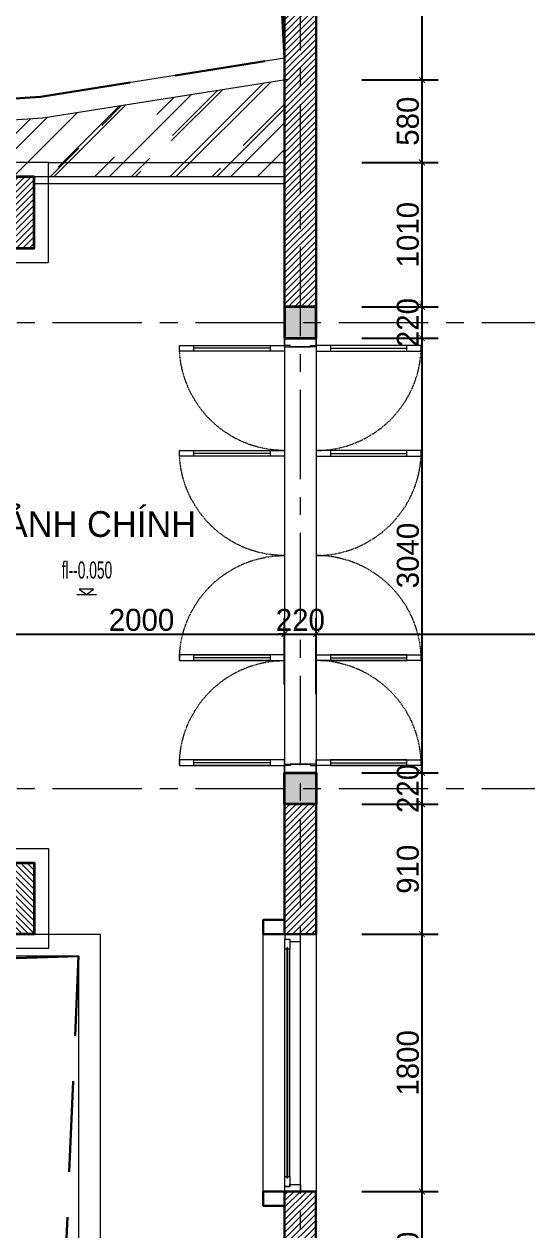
# Model space of a CAD drawing. Header units: millimetres. Extents: x 1832547 to 2001569, y -558009 to -417808.
# Drawn here: x 1886758 to 1890271, y -501564 to -493127 of the extents above; entities that cross this region are included whole.
import ezdxf
from ezdxf.enums import TextEntityAlignment as Align

# ---------------------------------------------------------------- set-up
doc = ezdxf.new("R2010")
doc.units = ezdxf.units.MM
doc.header["$MEASUREMENT"] = 0
doc.linetypes.add('CENTER', pattern=[2, 1.25, -0.25, 0.25, -0.25])
doc.linetypes.add('HIDDEN', pattern=[9.525, 6.35, -3.175])
doc.layers.get('0').update_dxf_attribs({"linetype": 'CONTINUOUS'})
doc.layers.get('DEFPOINTS').update_dxf_attribs({"linetype": 'CONTINUOUS'})
for name, color, linetype, lineweight in [('CA . CỬA', 251, 'CONTINUOUS', 5), ('CA. TUONG', 30, 'CONTINUOUS', 30), ('CA.cat 30', 30, 'CONTINUOUS', 35), ('CA.cot', 2, 'CONTINUOUS', 35), ('CA.dim 08', 8, 'CONTINUOUS', 13), ('CA.TEXT', 7, 'CONTINUOUS', 15), ('CA.thay 145', 145, 'CONTINUOUS', 18), ('CA.tim 67', 67, 'CENTER', 9), ('CA.vat lieu 08', 8, 'CONTINUOUS', 5), ('CA.vat lieu 179', 179, 'CONTINUOUS', 5), ('NKB-Fur', 25, 'CONTINUOUS', 9), ('NP-THÉP', 5, 'CONTINUOUS', 15)]:
    doc.layers.add(name, color=color, linetype=linetype, lineweight=lineweight)
doc.styles.add('chu ghi chu', font='nghia5.shx', dxfattribs={"height": 200})
doc.styles.get("Standard").update_dxf_attribs({"font": 'roman.shx'})
doc.styles.add('ZENI2', font='Vhavanb.ttf')
doc.dimstyles.new('CA 70', dxfattribs={"dimscale": 0.7, "dimtxt": 220, "dimasz": 60, "dimexe": 160, "dimexo": 0, "dimgap": 30, "dimtad": 1, "dimdec": 0, "dimrnd": 5, "dimzin": 0, "dimdsep": 46, "dimtxsty": 'Standard', "dimblk": 'ARCHTICK', "dimcen": 0.09, "dimdle": 160, "dimclrd": 256, "dimclre": 256, "dimclrt": 255, "dimadec": 0, "dimazin": 0, "dimtfac": 1, "dimtdec": 0, "dimtix": 1, "dimtmove": 2, "dimatfit": 3, "dimldrblk": 'DOT', "dimfxl": 600, "dimfxlon": 1, "dimtolj": 1, "dimtzin": 0, "dimarcsym": 0})
pattern_1 = [(45, (1289.156, 0), (-22.0970869, 22.0970869), [])]

# ---------------------------------------------------------------- blocks, each defined once
blk = doc.blocks.new('A$C6dc074dd')
at = {"layer": 'CA.TEXT'}
for points in [[(116.9, 37.3), (15.3, 37.3), (68.5, 0), (116.9, 37.3)], [(0, 0), (136.9, 0)]]:
    blk.add_lwpolyline(points, dxfattribs=at)
blk = doc.blocks.new('A$Ccce9e104')
at = {"layer": 'CA.vat lieu 08'}
h = blk.add_hatch(color=256, dxfattribs=at)
h.dxf.hatch_style = 1
h.paths.add_polyline_path([(220, 220), (220, 0), (0, 0), (0, 220)])
at = {"layer": 'CA.cot'}
blk.add_lwpolyline([(220, 220), (220, 0), (0, 0), (0, 220)], close=True, dxfattribs=at)
blk = doc.blocks.new('222222222222222333')
at = {"layer": 'CA.vat lieu 179'}
h = blk.add_hatch(dxfattribs=at)
h.set_pattern_fill('ANSI31', color=256, scale=250, double=1)
h.set_pattern_definition([(45, (-7076907.124, 953930.03), (-22.09708691, 22.09708691), [])])
h.paths.add_polyline_path([(-250, -250), (250, -250), (250, 250), (-250, 250)])
at = {"layer": 'CA.cat 30'}
blk.add_lwpolyline([(-250, -250), (250, -250), (250, 250), (-250, 250)], close=True, dxfattribs=at)
at = {"layer": 'CA.thay 145'}
blk.add_lwpolyline([(-350, -350), (350, -350), (350, 350), (-350, 350)], close=True, dxfattribs=at)
at = {"layer": 'CA.cot', "rotation": 270}
blk.add_blockref('A$Ccce9e104', (-110, 110), dxfattribs=at)
blk = doc.blocks.new('*U74')
for p, q in [((-100, -70), (-635, -70)), ((-100, -805), (-635, -805)), ((-100, -2235), (-635, -2235)), ((-100, -2970), (-635, -2970))]:
    blk.add_line(p, q)
for points in [[(220, 0), (220, -60), (40, -60), (40, -50), (0, -50), (0, 0)], [(0, -50), (0, -90), (-735, -90), (-735, -50)], [(-635, -50), (-635, -90), (-100, -90), (-100, -50)], [(0, -785), (0, -825), (-735, -825), (-735, -785)], [(-635, -785), (-635, -825), (-100, -825), (-100, -785)], [(0, -2255), (0, -2215), (-735, -2215), (-735, -2255)], [(-635, -2215), (-635, -2255), (-100, -2255), (-100, -2215)], [(0, -2990), (0, -2950), (-735, -2950), (-735, -2990)], [(-635, -2950), (-635, -2990), (-100, -2990), (-100, -2950)], [(220, -3040), (220, -2980), (40, -2980), (40, -2990), (0, -2990), (0, -3040)]]:
    blk.add_lwpolyline(points, close=True)
at = {"linetype": 'HIDDEN'}
for centre, start, end in [((0, -50), 180, 270), ((0, -785), 180, 270), ((0, -2255), 90, 180), ((0, -2990), 90, 180)]:
    blk.add_arc(centre, 735, start, end, dxfattribs=at)
blk = doc.blocks.new('*U85')
for p, q in [((-30, 50), (-30, 1749.9)), ((45, 105), (45, 1694.9)), ((80, 105), (80, 1694.9))]:
    blk.add_line(p, q)
for points in [[(45, 1749.9), (-30, 1749.9), (-30, 1799.9), (80, 1799.9), (80, 1764.9), (45, 1764.9)], [(45, 1764.9), (45, 1694.9), (58.5, 1694.9), (58.5, 1704.9), (66.5, 1704.9), (66.5, 1694.9), (80, 1694.9), (80, 1764.9)], [(58.5, 95), (58.5, 105), (45, 105), (45, 35), (80, 35), (80, 105), (66.5, 105), (66.5, 95)], [(45, 50), (-30, 50), (-30, 0), (80, 0), (80, 35), (45, 35)]]:
    blk.add_lwpolyline(points, close=True)
at = {"color": 8}
blk.add_lwpolyline([(66.5, 95), (58.5, 95), (58.5, 1704.9), (66.5, 1704.9)], close=True, dxfattribs=at)
blk = doc.blocks.new('ƯT5T45')
at = {"layer": 'CA.vat lieu 08'}
h = blk.add_hatch(dxfattribs=at)
h.set_pattern_fill('ANSI31', color=256, scale=250)
h.set_pattern_definition(pattern_1)
h.paths.add_polyline_path([(1889928, -465984.7), (1888578, -465984.7), (1888578, -470864.7), (1888798, -470864.7), (1888798, -466204.7), (1889928, -466204.7)])
h.paths.add_polyline_path([(1898138.1, -465984.7), (1894798.1, -465984.7), (1894798.1, -466204.7), (1895778.1, -466204.7), (1895778.1, -466656.7), (1895888.1, -466656.7), (1895888.1, -466204.7), (1898138.1, -466204.7)])
h.paths.add_polyline_path([(1899058.1, -467404.7), (1898358.1, -467404.7), (1898358.1, -467138.1), (1898248.1, -467138.1), (1898248.1, -467404.7), (1894578.1, -467404.7), (1894578.1, -469924.7), (1894688.1, -469924.7), (1894688.1, -467514.9), (1899058.1, -467514.9)])
h.paths.add_polyline_path([(1898358.1, -466204.7), (1898248.1, -466204.7), (1898248.1, -466438.4), (1898358.1, -466438.4)])
h.paths.add_polyline_path([(1899058.1, -468224.4), (1898838.1, -468224.4), (1898838.1, -469714.2), (1899058.1, -469714.2)], flags=17)
h.paths.add_polyline_path([(1899058.1, -470313.9), (1898838.1, -470313.9), (1898838.1, -470864.7), (1899058.1, -470864.7)])
h.paths.add_polyline_path([(1898838.1, -470974.7), (1894798.1, -470974.7), (1894798.1, -471084.7), (1898137.7, -471084.7), (1898137.7, -471684.9), (1898357.4, -471684.9), (1898357.4, -471584.7), (1898358.1, -471084.7), (1898838.1, -471084.7)])
h.paths.add_polyline_path([(1898357.4, -473524.6), (1898138.1, -473524.6), (1898138.1, -474124.7), (1898357.4, -474124.7)])
h.paths.add_polyline_path([(1898138.1, -474124.7), (1896847.9, -474124.7), (1896847.9, -474344.7), (1898138.1, -474344.7)])
h.paths.add_polyline_path([(1895248.1, -474124.7), (1894798.1, -474124.7), (1894798.1, -474344.7), (1895248.1, -474344.7)])
h.paths.add_polyline_path([(1894798.1, -475144.4), (1894578.1, -475144.4), (1894578.1, -477164.7), (1894798.1, -477164.7)])
h.paths.add_polyline_path([(1894578.1, -478074.7), (1889830.8, -478074.7), (1889830.8, -478184.7), (1894578.1, -478184.7)])
h.paths.add_polyline_path([(1888795.9, -477054.7), (1888578.4, -477054.9), (1888578.4, -477154.6), (1888578, -477964.7), (1888795.9, -477964.7)])
h.paths.add_polyline_path([(1888798, -478184.7), (1888578, -478184.7), (1888578, -478924.7), (1888798, -478924.7)])
h.paths.add_polyline_path([(1888798, -480724.6), (1888577.9, -480724.6), (1888577.9, -481464.7), (1888798, -481464.7)])
h.paths.add_polyline_path([(1894578.1, -481464.7), (1893178.1, -481464.7), (1893178.1, -479284.6), (1893068.1, -479284.6), (1893068.1, -481464.7), (1888798, -481464.7), (1888798, -481684.7), (1894578.1, -481684.7)])
h.paths.add_polyline_path([(1894798.1, -480284.7), (1894578.1, -480284.7), (1894578.1, -481464.7), (1894798.1, -481464.7)])
h.paths.add_polyline_path([(1894798.1, -479284.6), (1894578.1, -479284.6), (1894578.1, -479584.3), (1894798.1, -479584.3)])
h.paths.add_polyline_path([(1894578.1, -479284.6), (1893928.1, -479284.6), (1893928.1, -479394.6), (1894578.1, -479394.6)])
at = {"layer": 'CA.vat lieu 08', "ltscale": 1000}
h = blk.add_hatch(dxfattribs=at)
h.set_pattern_fill('AR-RROOF', color=256, scale=300, angle=45)
h.set_pattern_definition([(45, (1886102.96, -472109.68), (254.558, 678.823), [4500, -600, 1500, -300]), (45, (1886279.03, -471721.5), (-494.268, 70.004), [900, -99, 1800, -225]), (45, (1886028.71, -471823.3), (960.958, 1245.215), [2400, -420, 1200, -300])])
h.paths.add_polyline_path([(1886268.7, -474165), (1886268.7, -473904.7), (1883687.3, -473904.7), (1883687.3, -474164), (1883628, -474164), (1883628, -475254.7), (1886328, -475254.7), (1886328, -474534.7), (1886328, -474165)])
h.paths.add_polyline_path([(1886888.4, -469543.8), (1883628, -469759.7), (1883628, -471045.4), (1883687.3, -471045.4), (1883687.3, -471304.7), (1886268.7, -471304.7), (1886268.7, -471044.4), (1886328, -471044.4), (1886328, -470674.7), (1886328, -469954.7), (1888578, -469954.7), (1888578, -469276.5)])
at = {"layer": 'CA.vat lieu 08'}
h = blk.add_hatch(dxfattribs=at)
h.set_pattern_fill('ANSI31', color=256, scale=250)
h.set_pattern_definition(pattern_1)
h.paths.add_polyline_path([(1888578, -474344.7), (1888799.1, -474344.7), (1888799.1, -475254.9), (1888578, -475254.9)])
at = {"color": 12, "linetype": 'HIDDEN', "ltscale": 100, "true_color": 0xc20013}
for points in [[(1891185.5, -461351.6), (1894333.3, -462708.1), (1900609.2, -465437), (1901812.3, -465960.1), (1899116.1, -474208.4), (1896657.5, -481699.9), (1886871.6, -481674.8), (1887136.8, -475409), (1882953.7, -475534.1), (1882856.2, -475529.4)], [(1882856.2, -469660.4), (1886871.6, -469394.6), (1888578, -469124.6), (1888382.8, -465540.8), (1889731.5, -465327.4), (1889574.4, -462394.6), (1889569, -461351.6)]]:
    blk.add_lwpolyline(points, dxfattribs=at)
at = {"layer": 'CA. TUONG'}
for points in [[(1889283, -465984.7), (1888578, -465984.7), (1888578, -470864.7)], [(1889928, -466204.7), (1888798, -466204.7), (1888798, -470864.7)], [(1888578, -470864.7), (1888798, -470864.7)]]:
    blk.add_lwpolyline(points, dxfattribs=at)
for points in [[(1888578, -474344.7), (1888799.1, -474344.7), (1888799.1, -475254.9), (1888578, -475254.9)], [(1888428.4, -475254.7), (1888428.4, -475154.7), (1888578.4, -475154.7), (1888578.4, -475254.7)], [(1888428.4, -477054.6), (1888428.4, -477154.6), (1888578.4, -477154.6), (1888578.4, -477054.6)], [(1888795.9, -477054.7), (1888578, -477054.7), (1888578, -477964.7), (1888795.9, -477964.7)]]:
    blk.add_lwpolyline(points, close=True, dxfattribs=at)
at = {"layer": 'CA.thay 145'}
blk.add_line((1888428.4, -475254.7), (1888578.4, -475254.7), dxfattribs=at)
for points in [[(1888578, -469124.6), (1886871.6, -469394.6), (1882856.2, -469660.4)], [(1888601.4, -469272.8), (1886888.4, -469543.8), (1882866.1, -469810.1)], [(1888578, -471084.7), (1888578, -474124.7)], [(1888798, -471084.7), (1888798, -474124.7)], [(1882856.2, -475254.7), (1887288, -475254.7), (1887288, -481534.7), (1888578, -481534.7)], [(1888799.1, -475254.9), (1888799.1, -477054.7)], [(1882856.2, -475404.7), (1887138, -475404.7), (1887138, -481684.7), (1888578, -481684.7)]]:
    blk.add_lwpolyline(points, dxfattribs=at)
at = {"layer": 'CA.tim 67', "ltscale": 500}
for p, q in [((1888688, -483070.4), (1888688, -462864)), ((1877956.3, -470974.7), (1906135.3, -470974.7)), ((1877956.3, -474234.7), (1906135.3, -474234.7))]:
    blk.add_line(p, q, dxfattribs=at)
at = {"layer": 'CA.vat lieu 08'}
blk.add_line((1888428.4, -477054.6), (1888428.4, -475254.7), dxfattribs=at)
at = {"layer": 'NP-THÉP'}
for points in [[(1888578, -469954.7), (1886828, -469954.7)], [(1888578, -470004.7), (1886828, -470004.7)]]:
    blk.add_lwpolyline(points, dxfattribs=at)
at = {"layer": 'CA . CỬA', "xscale": -1}
blk.add_blockref('*U85', (1888659, -477054.7), dxfattribs=at)
at = {"layer": 'CA.cat 30'}
blk.add_blockref('222222222222222333', (1886578, -470204.7), dxfattribs=at)
at = {"layer": 'CA.cat 30', "xscale": -1, "rotation": 180}
blk.add_blockref('222222222222222333', (1886578, -475004.7), dxfattribs=at)
at = {"layer": 'CA.cot', "xscale": -1, "rotation": 90}
blk.add_blockref('A$Ccce9e104', (1888798, -470864.7), dxfattribs=at)
at = {"layer": 'CA.cot', "rotation": 90.00000000000001}
blk.add_blockref('A$Ccce9e104', (1888798, -474344.7), dxfattribs=at)
at = {"layer": 'NKB-Fur', "xscale": -1, "rotation": 180}
blk.add_blockref('*U74', (1888578, -474124.7), dxfattribs=at)
at = {"layer": 'NKB-Fur', "rotation": 179.9999999998354}
blk.add_blockref('*U74', (1888798, -474124.7), dxfattribs=at)
blk = doc.blocks.new('_ArchTick')
at = {"color": 1, "linetype": 'ByBlock', "const_width": 0.15}
blk.add_lwpolyline([(-0.5, -0.5), (0.5, 0.5)], dxfattribs=at)
blk = doc.blocks.new('*D284')
at = {"layer": 'CA.dim 08', "lineweight": -2, "transparency": 16777216}
for p, q in [((1889538.1, -490333.3), (1889538.1, -493629.1)), ((1889118.1, -490445.3), (1889650.1, -490445.3)), ((1889118.1, -493517.1), (1889650.1, -493517.1))]:
    blk.add_line(p, q, dxfattribs=at)
at = {"layer": 'DEFPOINTS', "color": 0, "transparency": 16777216}
for p in [(1888939.9, -490445.3), (1888578, -493517.1), (1889538.1, -493517.1)]:
    blk.add_point(p, dxfattribs=at)
at = {"layer": 'CA.dim 08', "lineweight": -2, "transparency": 16777216, "xscale": 42, "yscale": 42, "zscale": 42}
for p, rotation in [((1889538.1, -490445.3), 90), ((1889538.1, -493517.1), 270)]:
    blk.add_blockref('_ArchTick', p, dxfattribs=dict(at, rotation=rotation))
at = {"layer": 'CA.dim 08', "color": 255, "transparency": 16777216, "insert": (1889440.1, -491981.2), "char_height": 154, "attachment_point": 5, "rotation": 90}
blk.add_mtext('\\A1;3070', dxfattribs=at)
blk = doc.blocks.new('_DOT')
at = {"color": 1, "linetype": 'ByBlock'}
blk.add_line((-0.5, 0), (-1, 0), dxfattribs=at)
at = {"color": 1, "linetype": 'ByBlock', "const_width": 0.5}
blk.add_lwpolyline([(-0.25, 0, 1), (0.25, 0, 1)], format="xyb", close=True, dxfattribs=at)
blk = doc.blocks.new('*D285')
at = {"layer": 'CA.dim 08', "lineweight": -2, "transparency": 16777216}
for p, q in [((1889538.1, -493405.1), (1889538.1, -494207.3)), ((1889118.1, -493517.1), (1889650.1, -493517.1)), ((1889118.1, -494095.3), (1889650.1, -494095.3))]:
    blk.add_line(p, q, dxfattribs=at)
at = {"layer": 'DEFPOINTS', "color": 0, "transparency": 16777216}
for p in [(1888578, -493517.1), (1888578, -494095.3), (1889538.1, -494095.3)]:
    blk.add_point(p, dxfattribs=at)
at = {"layer": 'CA.dim 08', "lineweight": -2, "transparency": 16777216, "xscale": 42, "yscale": 42, "zscale": 42}
for p, rotation in [((1889538.1, -493517.1), 90), ((1889538.1, -494095.3), 270)]:
    blk.add_blockref('_ArchTick', p, dxfattribs=dict(at, rotation=rotation))
at = {"layer": 'CA.dim 08', "color": 255, "transparency": 16777216, "insert": (1889440.1, -493806.2), "char_height": 154, "attachment_point": 5, "rotation": 90}
blk.add_mtext('\\A1;580', dxfattribs=at)
blk = doc.blocks.new('*D286')
at = {"layer": 'CA.dim 08', "lineweight": -2, "transparency": 16777216}
for p, q in [((1889538.1, -493983.3), (1889538.1, -495217.3)), ((1889118.1, -494095.3), (1889650.1, -494095.3)), ((1889118.1, -495105.3), (1889650.1, -495105.3))]:
    blk.add_line(p, q, dxfattribs=at)
at = {"layer": 'DEFPOINTS', "color": 0, "transparency": 16777216}
for p in [(1888578, -494095.3), (1888798, -495105.3), (1889538.1, -495105.3)]:
    blk.add_point(p, dxfattribs=at)
at = {"layer": 'CA.dim 08', "lineweight": -2, "transparency": 16777216, "xscale": 42, "yscale": 42, "zscale": 42}
for p, rotation in [((1889538.1, -494095.3), 90), ((1889538.1, -495105.3), 270)]:
    blk.add_blockref('_ArchTick', p, dxfattribs=dict(at, rotation=rotation))
at = {"layer": 'CA.dim 08', "color": 255, "transparency": 16777216, "insert": (1889440.1, -494600.3), "char_height": 154, "attachment_point": 5, "rotation": 90}
blk.add_mtext('\\A1;1010', dxfattribs=at)
blk = doc.blocks.new('*D287')
at = {"layer": 'CA.dim 08', "lineweight": -2, "transparency": 16777216}
for p, q in [((1889538.1, -495105.3), (1889538.1, -495063.3)), ((1889118.1, -495105.3), (1889650.1, -495105.3)), ((1889538.1, -495105.3), (1889538.1, -495325.3)), ((1889118.1, -495325.3), (1889650.1, -495325.3)), ((1889538.1, -495325.3), (1889538.1, -495367.3))]:
    blk.add_line(p, q, dxfattribs=at)
at = {"layer": 'DEFPOINTS', "color": 0, "transparency": 16777216}
for p in [(1888798, -495105.3), (1888798, -495325.3), (1889538.1, -495325.3)]:
    blk.add_point(p, dxfattribs=at)
at = {"layer": 'CA.dim 08', "lineweight": -2, "transparency": 16777216, "xscale": 42, "yscale": 42, "zscale": 42}
for p, rotation in [((1889538.1, -495105.3), 270), ((1889538.1, -495325.3), 90)]:
    blk.add_blockref('_ArchTick', p, dxfattribs=dict(at, rotation=rotation))
at = {"layer": 'CA.dim 08', "color": 255, "transparency": 16777216, "insert": (1889440.1, -495215.3), "char_height": 154, "attachment_point": 5, "rotation": 90}
blk.add_mtext('\\A1;220', dxfattribs=at)
blk = doc.blocks.new('*D288')
at = {"layer": 'CA.dim 08', "lineweight": -2, "transparency": 16777216}
for p, q in [((1889538.1, -495213.3), (1889538.1, -498477.3)), ((1889118.1, -495325.3), (1889650.1, -495325.3)), ((1889118.1, -498365.3), (1889650.1, -498365.3))]:
    blk.add_line(p, q, dxfattribs=at)
at = {"layer": 'DEFPOINTS', "color": 0, "transparency": 16777216}
for p in [(1888798, -495325.3), (1888798, -498365.3), (1889538.1, -498365.3)]:
    blk.add_point(p, dxfattribs=at)
at = {"layer": 'CA.dim 08', "lineweight": -2, "transparency": 16777216, "xscale": 42, "yscale": 42, "zscale": 42}
for p, rotation in [((1889538.1, -495325.3), 90), ((1889538.1, -498365.3), 270)]:
    blk.add_blockref('_ArchTick', p, dxfattribs=dict(at, rotation=rotation))
at = {"layer": 'CA.dim 08', "color": 255, "transparency": 16777216, "insert": (1889440.1, -496845.3), "char_height": 154, "attachment_point": 5, "rotation": 90}
blk.add_mtext('\\A1;3040', dxfattribs=at)
blk = doc.blocks.new('*D289')
at = {"layer": 'CA.dim 08', "lineweight": -2, "transparency": 16777216}
for p, q in [((1889538.1, -498365.3), (1889538.1, -498323.3)), ((1889118.1, -498365.3), (1889650.1, -498365.3)), ((1889538.1, -498365.3), (1889538.1, -498585.3)), ((1889118.1, -498585.3), (1889650.1, -498585.3)), ((1889538.1, -498585.3), (1889538.1, -498627.3))]:
    blk.add_line(p, q, dxfattribs=at)
at = {"layer": 'DEFPOINTS', "color": 0, "transparency": 16777216}
for p in [(1888798, -498365.3), (1888799.1, -498585.3), (1889538.1, -498585.3)]:
    blk.add_point(p, dxfattribs=at)
at = {"layer": 'CA.dim 08', "lineweight": -2, "transparency": 16777216, "xscale": 42, "yscale": 42, "zscale": 42}
for p, rotation in [((1889538.1, -498365.3), 270), ((1889538.1, -498585.3), 90)]:
    blk.add_blockref('_ArchTick', p, dxfattribs=dict(at, rotation=rotation))
at = {"layer": 'CA.dim 08', "color": 255, "transparency": 16777216, "insert": (1889440.1, -498475.3), "char_height": 154, "attachment_point": 5, "rotation": 90}
blk.add_mtext('\\A1;220', dxfattribs=at)
blk = doc.blocks.new('*D290')
at = {"layer": 'CA.dim 08', "lineweight": -2, "transparency": 16777216}
for p, q in [((1889538.1, -498473.3), (1889538.1, -499607.5)), ((1889118.1, -498585.3), (1889650.1, -498585.3)), ((1889118.1, -499495.5), (1889650.1, -499495.5))]:
    blk.add_line(p, q, dxfattribs=at)
at = {"layer": 'DEFPOINTS', "color": 0, "transparency": 16777216}
for p in [(1888799.1, -498585.3), (1888799.1, -499495.5), (1889538.1, -499495.5)]:
    blk.add_point(p, dxfattribs=at)
at = {"layer": 'CA.dim 08', "lineweight": -2, "transparency": 16777216, "xscale": 42, "yscale": 42, "zscale": 42}
for p, rotation in [((1889538.1, -498585.3), 90), ((1889538.1, -499495.5), 270)]:
    blk.add_blockref('_ArchTick', p, dxfattribs=dict(at, rotation=rotation))
at = {"layer": 'CA.dim 08', "color": 255, "transparency": 16777216, "insert": (1889440.1, -499040.4), "char_height": 154, "attachment_point": 5, "rotation": 90}
blk.add_mtext('\\A1;910', dxfattribs=at)
blk = doc.blocks.new('*D291')
at = {"layer": 'CA.dim 08', "lineweight": -2, "transparency": 16777216}
for p, q in [((1889538.1, -499383.5), (1889538.1, -501407.4)), ((1889118.1, -499495.5), (1889650.1, -499495.5)), ((1889118.1, -501295.4), (1889650.1, -501295.4))]:
    blk.add_line(p, q, dxfattribs=at)
at = {"layer": 'DEFPOINTS', "color": 0, "transparency": 16777216}
for p in [(1888799.1, -499495.5), (1888795.9, -501295.4), (1889538.1, -501295.4)]:
    blk.add_point(p, dxfattribs=at)
at = {"layer": 'CA.dim 08', "lineweight": -2, "transparency": 16777216, "xscale": 42, "yscale": 42, "zscale": 42}
for p, rotation in [((1889538.1, -499495.5), 90), ((1889538.1, -501295.4), 270)]:
    blk.add_blockref('_ArchTick', p, dxfattribs=dict(at, rotation=rotation))
at = {"layer": 'CA.dim 08', "color": 255, "transparency": 16777216, "insert": (1889440.1, -500395.4), "char_height": 154, "attachment_point": 5, "rotation": 90}
blk.add_mtext('\\A1;1800', dxfattribs=at)
blk = doc.blocks.new('*D292')
at = {"layer": 'CA.dim 08', "lineweight": -2, "transparency": 16777216}
for p, q in [((1889538.1, -501183.4), (1889538.1, -502427.3)), ((1889118.1, -501295.4), (1889650.1, -501295.4)), ((1889118.1, -502315.3), (1889650.1, -502315.3))]:
    blk.add_line(p, q, dxfattribs=at)
at = {"layer": 'DEFPOINTS', "color": 0, "transparency": 16777216}
for p in [(1888795.9, -501295.4), (1888795.9, -502315.3), (1889538.1, -502315.3)]:
    blk.add_point(p, dxfattribs=at)
at = {"layer": 'CA.dim 08', "lineweight": -2, "transparency": 16777216, "xscale": 42, "yscale": 42, "zscale": 42}
for p, rotation in [((1889538.1, -501295.4), 90), ((1889538.1, -502315.3), 270)]:
    blk.add_blockref('_ArchTick', p, dxfattribs=dict(at, rotation=rotation))
at = {"layer": 'CA.dim 08', "color": 255, "transparency": 16777216, "insert": (1889440.1, -501805.3), "char_height": 154, "attachment_point": 5, "rotation": 90}
blk.add_mtext('\\A1;1020', dxfattribs=at)
blk = doc.blocks.new('*D303')
at = {"layer": 'CA.dim 08', "lineweight": -2, "transparency": 16777216}
for p, q in [((1886578, -497563.6), (1886578, -497282.4)), ((1888578, -497746.9), (1888578, -497282.4)), ((1886466, -497394.4), (1888690, -497394.4))]:
    blk.add_line(p, q, dxfattribs=at)
at = {"layer": 'DEFPOINTS', "color": 0, "transparency": 16777216}
for p in [(1888578, -497394.4), (1886578, -497563.6), (1888578, -497746.9)]:
    blk.add_point(p, dxfattribs=at)
at = {"layer": 'CA.dim 08', "lineweight": -2, "transparency": 16777216, "xscale": 42, "yscale": 42, "zscale": 42, "rotation": 180}
blk.add_blockref('_ArchTick', (1886578, -497394.4), dxfattribs=at)
at = {"layer": 'CA.dim 08', "lineweight": -2, "transparency": 16777216, "xscale": 42, "yscale": 42, "zscale": 42}
blk.add_blockref('_ArchTick', (1888578, -497394.4), dxfattribs=at)
at = {"layer": 'CA.dim 08', "color": 255, "transparency": 16777216, "insert": (1887578, -497296.4), "char_height": 154, "attachment_point": 5}
blk.add_mtext('\\A1;2000', dxfattribs=at)
blk = doc.blocks.new('*D304')
at = {"layer": 'CA.dim 08', "lineweight": -2, "transparency": 16777216}
for p, q in [((1888578, -497746.9), (1888578, -497282.4)), ((1888798, -497814.4), (1888798, -497282.4)), ((1888578, -497394.4), (1888536, -497394.4)), ((1888578, -497394.4), (1888798, -497394.4)), ((1888798, -497394.4), (1888840, -497394.4))]:
    blk.add_line(p, q, dxfattribs=at)
at = {"layer": 'DEFPOINTS', "color": 0, "transparency": 16777216}
for p in [(1888798, -497394.4), (1888578, -497746.9), (1888798, -498305.3)]:
    blk.add_point(p, dxfattribs=at)
at = {"layer": 'CA.dim 08', "lineweight": -2, "transparency": 16777216, "xscale": 42, "yscale": 42, "zscale": 42}
blk.add_blockref('_ArchTick', (1888578, -497394.4), dxfattribs=at)
at = {"layer": 'CA.dim 08', "lineweight": -2, "transparency": 16777216, "xscale": 42, "yscale": 42, "zscale": 42, "rotation": 180}
blk.add_blockref('_ArchTick', (1888798, -497394.4), dxfattribs=at)
at = {"layer": 'CA.dim 08', "color": 255, "transparency": 16777216, "insert": (1888688, -497296.4), "char_height": 154, "attachment_point": 5}
blk.add_mtext('\\A1;220', dxfattribs=at)
blk = doc.blocks.new('*D305')
at = {"layer": 'CA.dim 08', "lineweight": -2, "transparency": 16777216}
for p, q in [((1888798, -497814.4), (1888798, -497282.4)), ((1894578.1, -497814.4), (1894578.1, -497282.4)), ((1888686, -497394.4), (1894690.1, -497394.4))]:
    blk.add_line(p, q, dxfattribs=at)
at = {"layer": 'DEFPOINTS', "color": 0, "transparency": 16777216}
for p in [(1894578.1, -497394.4), (1888798, -498305.3), (1894578.1, -498365.3)]:
    blk.add_point(p, dxfattribs=at)
at = {"layer": 'CA.dim 08', "lineweight": -2, "transparency": 16777216, "xscale": 42, "yscale": 42, "zscale": 42, "rotation": 180}
blk.add_blockref('_ArchTick', (1888798, -497394.4), dxfattribs=at)
at = {"layer": 'CA.dim 08', "lineweight": -2, "transparency": 16777216, "xscale": 42, "yscale": 42, "zscale": 42}
blk.add_blockref('_ArchTick', (1894578.1, -497394.4), dxfattribs=at)
at = {"layer": 'CA.dim 08', "color": 255, "transparency": 16777216, "insert": (1891688, -497296.4), "char_height": 154, "attachment_point": 5}
blk.add_mtext('\\A1;5780', dxfattribs=at)

msp = doc.modelspace()

# ---------------------------------------------------------------- linework, layer by layer
at = {"layer": 'CA.thay 145'}
msp.add_lwpolyline([(1886928, -494095.3), (1888578, -494095.3)], dxfattribs=at)

# ---------------------------------------------------------------- block references
at = {"layer": 'CA. TUONG'}
msp.add_blockref('ƯT5T45', (0, -24240.6), dxfattribs=at)
at = {"layer": 'CA.TEXT'}
msp.add_blockref('A$C6dc074dd', (1887125.9, -497116.8), dxfattribs=at)

# ---------------------------------------------------------------- texts
at = {"layer": 'CA.TEXT', "style": 'ZENI2'}
msp.add_text('s¶nh chÝnh', height=180, dxfattribs=at).set_placement((1887210.5, -496715), align=Align.CENTER)
at = {"layer": 'CA.TEXT', "style": 'chu ghi chu', "width": 0.6}
msp.add_text('fl--0.050', height=120, dxfattribs=at).set_placement((1887020, -497006.6))

# ---------------------------------------------------------------- dimensions: what is measured, and where the dimension line sits
at = {"layer": 'CA.dim 08'}
for base, p1, p2, picture, middle in [((1889538.1, -493517.1), (1888939.9, -490445.3), (1888578, -493517.1), '*D284', (1889440.1, -491981.2)), ((1889538.1, -494095.3), (1888578, -493517.1), (1888578, -494095.3), '*D285', (1889440.1, -493806.2)), ((1889538.1, -495105.3), (1888578, -494095.3), (1888798, -495105.3), '*D286', (1889440.1, -494600.3)), ((1889538.1, -495325.3), (1888798, -495105.3), (1888798, -495325.3), '*D287', (1889440.1, -495215.3)), ((1889538.1, -498365.3), (1888798, -495325.3), (1888798, -498365.3), '*D288', (1889440.1, -496845.3)), ((1889538.1, -498585.3), (1888798, -498365.3), (1888799.1, -498585.3), '*D289', (1889440.1, -498475.3)), ((1889538.1, -499495.5), (1888799.1, -498585.3), (1888799.1, -499495.5), '*D290', (1889440.1, -499040.4)), ((1889538.1, -501295.4), (1888799.1, -499495.5), (1888795.9, -501295.4), '*D291', (1889440.1, -500395.4)), ((1889538.1, -502315.3), (1888795.9, -501295.4), (1888795.9, -502315.3), '*D292', (1889440.1, -501805.3))]:
    dim = msp.add_linear_dim(base=base, p1=p1, p2=p2, angle=90, dimstyle='CA 70', dxfattribs=at)
    dim.commit()
    dim.dimension.update_dxf_attribs({"geometry": picture, "text_midpoint": middle})
for base, p1, p2, picture, middle in [((1888578, -497394.4), (1886578, -497563.6), (1888578, -497746.9), '*D303', (1887578, -497296.4)), ((1888798, -497394.4), (1888578, -497746.9), (1888798, -498305.3), '*D304', (1888688, -497296.4)), ((1894578.1, -497394.4), (1888798, -498305.3), (1894578.1, -498365.3), '*D305', (1891688, -497296.4))]:
    dim = msp.add_linear_dim(base=base, p1=p1, p2=p2, dimstyle='CA 70', dxfattribs=at)
    dim.commit()
    dim.dimension.update_dxf_attribs({"geometry": picture, "text_midpoint": middle})

doc.saveas('drawing.dxf')
